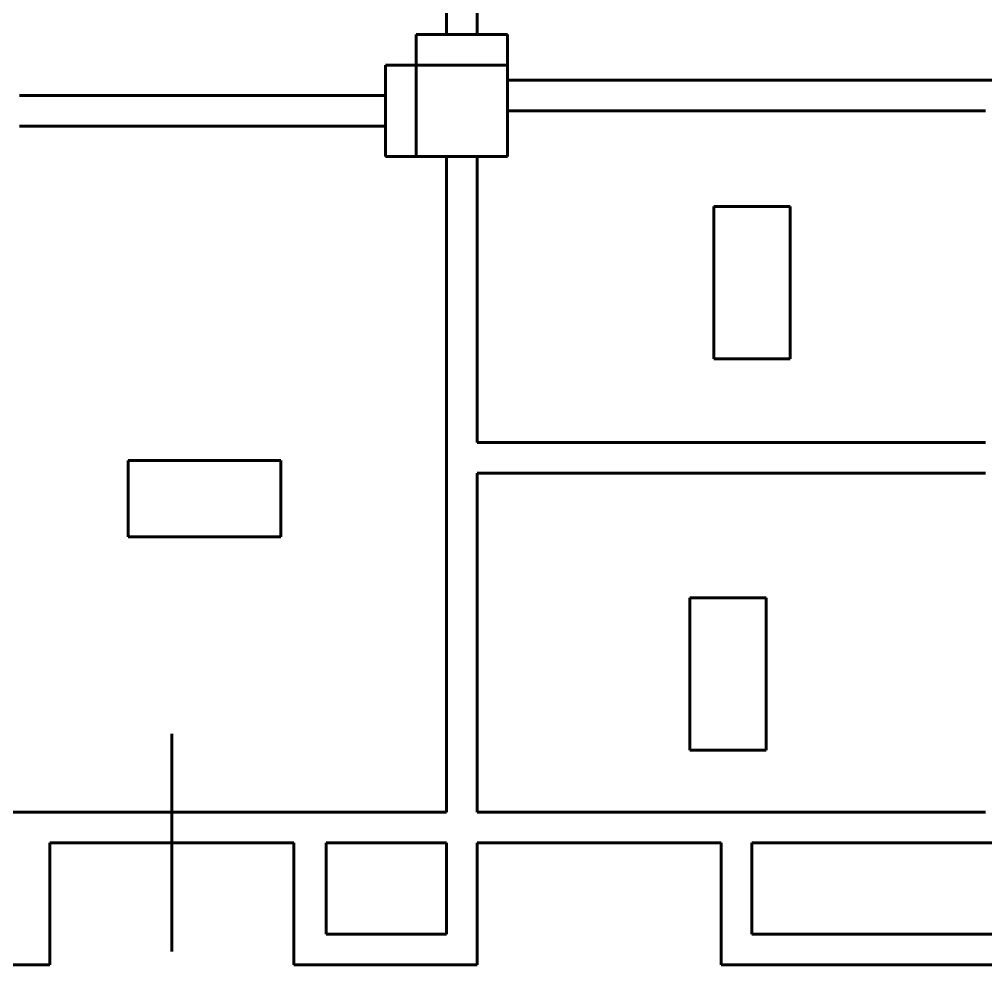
# Model space of a CAD drawing. Extents: x 0 to 297, y 0 to 292.
# Drawn here: x 196.64 to 212.48, y 98.77 to 114.27 of the extents above; entities that cross this region are included whole.
import ezdxf

# ---------------------------------------------------------------- set-up
doc = ezdxf.new("R2010")
doc.units = 0
doc.header["$MEASUREMENT"] = 0
doc.linetypes.add('K5LT_BASIC', pattern=[0])
doc.layers.add('Системный слой', color=7, linetype='Continuous')

# ---------------------------------------------------------------- blocks, each defined once
blk = doc.blocks.new('*U')
at = {"layer": 'Системный слой', "linetype": 'K5LT_BASIC', "lineweight": 60}
for p, q in [((204.642, 114.019), (203.142, 114.019)), ((203.142, 114.019), (203.142, 112.019)), ((204.642, 112.019), (204.642, 114.019)), ((203.142, 112.019), (204.642, 112.019)), ((209.273, 111.202), (208.023, 111.202)), ((208.023, 111.202), (208.023, 108.702)), ((209.273, 108.702), (209.273, 111.202)), ((208.023, 108.702), (209.273, 108.702)), ((200.925, 107.035), (198.425, 107.035)), ((198.425, 107.035), (198.425, 105.785)), ((200.925, 105.785), (200.925, 107.035)), ((198.425, 105.785), (200.925, 105.785)), ((208.876, 104.786), (207.626, 104.786)), ((207.626, 104.786), (207.626, 102.286)), ((208.876, 102.286), (208.876, 104.786)), ((207.626, 102.286), (208.876, 102.286))]:
    blk.add_line(p, q, dxfattribs=at)

msp = doc.modelspace()

# ---------------------------------------------------------------- linework, layer by layer
at = {"layer": 'Системный слой', "linetype": 'K5LT_BASIC', "lineweight": 60}
for p, q in [((203.642, 114.019), (203.642, 119.519)), ((204.142, 119.519), (204.142, 114.019)), ((203.142, 114.019), (204.642, 114.019)), ((203.142, 114.019), (203.142, 112.019)), ((204.642, 114.019), (203.642, 114.019)), ((204.641, 113.519), (204.642, 114.019)), ((204.642, 114.019), (204.642, 112.019)), ((204.642, 112.019), (204.642, 114.019)), ((202.642, 113.519), (202.642, 112.019)), ((202.642, 113.519), (204.642, 113.519)), ((204.642, 113.519), (204.642, 112.019)), ((204.641, 113.269), (218.641, 113.269)), ((196.642, 113.019), (202.642, 113.019)), ((204.642, 112.769), (212.475, 112.769)), ((202.642, 112.519), (196.642, 112.519)), ((202.642, 112.019), (204.642, 112.019)), ((204.642, 112.019), (203.142, 112.019)), ((203.892, 112.019), (203.142, 112.019)), ((203.642, 101.269), (203.642, 112.019)), ((204.142, 107.328), (204.142, 112.019)), ((204.142, 107.328), (212.475, 107.328)), ((204.142, 101.269), (204.142, 106.828)), ((204.142, 106.828), (212.475, 106.828)), ((199.142, 102.555), (199.142, 98.983)), ((197.142, 101.269), (195.892, 101.269)), ((197.142, 101.269), (203.642, 101.269)), ((204.142, 101.269), (212.475, 101.269)), ((197.142, 100.769), (197.142, 98.769)), ((201.142, 100.769), (197.142, 100.769)), ((201.142, 100.769), (201.142, 98.769)), ((201.672, 99.269), (201.672, 100.769)), ((203.642, 100.769), (201.672, 100.769)), ((203.642, 99.269), (203.642, 100.769)), ((204.142, 100.769), (204.142, 98.769)), ((208.142, 100.769), (204.142, 100.769)), ((208.142, 100.769), (208.142, 98.769)), ((208.642, 99.269), (208.642, 100.769)), ((208.642, 100.769), (219.142, 100.769)), ((201.672, 99.269), (203.642, 99.269)), ((203.642, 99.269), (201.672, 99.269)), ((208.642, 99.269), (220.642, 99.269)), ((220.642, 99.269), (208.642, 99.269)), ((193.142, 98.769), (197.142, 98.769)), ((204.142, 98.769), (201.142, 98.769)), ((221.142, 98.769), (208.142, 98.769))]:
    msp.add_line(p, q, dxfattribs=at)

# ---------------------------------------------------------------- block references
at = {"layer": 'Системный слой'}
msp.add_blockref('*U', (0, 0), dxfattribs=at)
msp.add_blockref('*U', (0, 0), dxfattribs=at)
msp.add_blockref('*U', (0, 0), dxfattribs=at)
msp.add_blockref('*U', (0, 0), dxfattribs=at)
msp.add_blockref('*U', (0, 0), dxfattribs=at)
msp.add_blockref('*U', (0, 0), dxfattribs=at)
msp.add_blockref('*U', (0, 0), dxfattribs=at)
msp.add_blockref('*U', (0, 0), dxfattribs=at)
msp.add_blockref('*U', (0, 0), dxfattribs=at)
msp.add_blockref('*U', (0, 0), dxfattribs=at)
msp.add_blockref('*U', (0, 0), dxfattribs=at)
msp.add_blockref('*U', (0, 0), dxfattribs=at)
msp.add_blockref('*U', (0, 0), dxfattribs=at)
msp.add_blockref('*U', (0, 0), dxfattribs=at)
msp.add_blockref('*U', (0, 0), dxfattribs=at)
msp.add_blockref('*U', (0, 0), dxfattribs=at)
msp.add_blockref('*U', (0, 0), dxfattribs=at)
msp.add_blockref('*U', (0, 0), dxfattribs=at)
msp.add_blockref('*U', (0, 0), dxfattribs=at)
msp.add_blockref('*U', (0, 0), dxfattribs=at)
msp.add_blockref('*U', (0, 0), dxfattribs=at)
msp.add_blockref('*U', (0, 0), dxfattribs=at)
msp.add_blockref('*U', (0, 0), dxfattribs=at)
msp.add_blockref('*U', (0, 0), dxfattribs=at)
msp.add_blockref('*U', (0, 0), dxfattribs=at)
msp.add_blockref('*U', (0, 0), dxfattribs=at)
msp.add_blockref('*U', (0, 0), dxfattribs=at)
msp.add_blockref('*U', (0, 0), dxfattribs=at)
msp.add_blockref('*U', (0, 0), dxfattribs=at)
msp.add_blockref('*U', (0, 0), dxfattribs=at)
msp.add_blockref('*U', (0, 0), dxfattribs=at)
msp.add_blockref('*U', (0, 0), dxfattribs=at)
msp.add_blockref('*U', (0, 0), dxfattribs=at)
msp.add_blockref('*U', (0, 0), dxfattribs=at)
msp.add_blockref('*U', (0, 0), dxfattribs=at)
msp.add_blockref('*U', (0, 0), dxfattribs=at)
msp.add_blockref('*U', (0, 0), dxfattribs=at)
msp.add_blockref('*U', (0, 0), dxfattribs=at)
msp.add_blockref('*U', (0, 0), dxfattribs=at)
msp.add_blockref('*U', (0, 0), dxfattribs=at)
msp.add_blockref('*U', (0, 0), dxfattribs=at)
msp.add_blockref('*U', (0, 0), dxfattribs=at)
msp.add_blockref('*U', (0, 0), dxfattribs=at)
msp.add_blockref('*U', (0, 0), dxfattribs=at)
msp.add_blockref('*U', (0, 0), dxfattribs=at)
msp.add_blockref('*U', (0, 0), dxfattribs=at)
msp.add_blockref('*U', (0, 0), dxfattribs=at)
msp.add_blockref('*U', (0, 0), dxfattribs=at)
msp.add_blockref('*U', (0, 0), dxfattribs=at)
msp.add_blockref('*U', (0, 0), dxfattribs=at)
msp.add_blockref('*U', (0, 0), dxfattribs=at)
msp.add_blockref('*U', (0, 0), dxfattribs=at)
msp.add_blockref('*U', (0, 0), dxfattribs=at)
msp.add_blockref('*U', (0, 0), dxfattribs=at)
msp.add_blockref('*U', (0, 0), dxfattribs=at)
msp.add_blockref('*U', (0, 0), dxfattribs=at)
msp.add_blockref('*U', (0, 0), dxfattribs=at)
msp.add_blockref('*U', (0, 0), dxfattribs=at)
msp.add_blockref('*U', (0, 0), dxfattribs=at)
msp.add_blockref('*U', (0, 0), dxfattribs=at)
msp.add_blockref('*U', (0, 0), dxfattribs=at)
msp.add_blockref('*U', (0, 0), dxfattribs=at)
msp.add_blockref('*U', (0, 0), dxfattribs=at)
msp.add_blockref('*U', (0, 0), dxfattribs=at)
msp.add_blockref('*U', (0, 0), dxfattribs=at)
msp.add_blockref('*U', (0, 0), dxfattribs=at)
msp.add_blockref('*U', (0, 0), dxfattribs=at)
msp.add_blockref('*U', (0, 0), dxfattribs=at)
msp.add_blockref('*U', (0, 0), dxfattribs=at)
msp.add_blockref('*U', (0, 0), dxfattribs=at)
msp.add_blockref('*U', (0, 0), dxfattribs=at)
msp.add_blockref('*U', (0, 0), dxfattribs=at)
msp.add_blockref('*U', (0, 0), dxfattribs=at)
msp.add_blockref('*U', (0, 0), dxfattribs=at)
msp.add_blockref('*U', (0, 0), dxfattribs=at)
msp.add_blockref('*U', (0, 0), dxfattribs=at)
msp.add_blockref('*U', (0, 0), dxfattribs=at)
msp.add_blockref('*U', (0, 0), dxfattribs=at)
msp.add_blockref('*U', (0, 0), dxfattribs=at)
msp.add_blockref('*U', (0, 0), dxfattribs=at)
msp.add_blockref('*U', (0, 0), dxfattribs=at)
msp.add_blockref('*U', (0, 0), dxfattribs=at)
msp.add_blockref('*U', (0, 0), dxfattribs=at)
msp.add_blockref('*U', (0, 0), dxfattribs=at)
msp.add_blockref('*U', (0, 0), dxfattribs=at)
msp.add_blockref('*U', (0, 0), dxfattribs=at)
msp.add_blockref('*U', (0, 0), dxfattribs=at)
msp.add_blockref('*U', (0, 0), dxfattribs=at)
msp.add_blockref('*U', (0, 0), dxfattribs=at)
msp.add_blockref('*U', (0, 0), dxfattribs=at)
msp.add_blockref('*U', (0, 0), dxfattribs=at)
msp.add_blockref('*U', (0, 0), dxfattribs=at)
msp.add_blockref('*U', (0, 0), dxfattribs=at)
msp.add_blockref('*U', (0, 0), dxfattribs=at)
msp.add_blockref('*U', (0, 0), dxfattribs=at)
msp.add_blockref('*U', (0, 0), dxfattribs=at)
msp.add_blockref('*U', (0, 0), dxfattribs=at)
msp.add_blockref('*U', (0, 0), dxfattribs=at)
msp.add_blockref('*U', (0, 0), dxfattribs=at)
msp.add_blockref('*U', (0, 0), dxfattribs=at)
msp.add_blockref('*U', (0, 0), dxfattribs=at)
msp.add_blockref('*U', (0, 0), dxfattribs=at)
msp.add_blockref('*U', (0, 0), dxfattribs=at)
msp.add_blockref('*U', (0, 0), dxfattribs=at)
msp.add_blockref('*U', (0, 0), dxfattribs=at)
msp.add_blockref('*U', (0, 0), dxfattribs=at)
msp.add_blockref('*U', (0, 0), dxfattribs=at)
msp.add_blockref('*U', (0, 0), dxfattribs=at)
msp.add_blockref('*U', (0, 0), dxfattribs=at)
msp.add_blockref('*U', (0, 0), dxfattribs=at)
msp.add_blockref('*U', (0, 0), dxfattribs=at)
msp.add_blockref('*U', (0, 0), dxfattribs=at)
msp.add_blockref('*U', (0, 0), dxfattribs=at)
msp.add_blockref('*U', (0, 0), dxfattribs=at)
msp.add_blockref('*U', (0, 0), dxfattribs=at)
msp.add_blockref('*U', (0, 0), dxfattribs=at)
msp.add_blockref('*U', (0, 0), dxfattribs=at)
msp.add_blockref('*U', (0, 0), dxfattribs=at)
msp.add_blockref('*U', (0, 0), dxfattribs=at)
msp.add_blockref('*U', (0, 0), dxfattribs=at)
msp.add_blockref('*U', (0, 0), dxfattribs=at)
msp.add_blockref('*U', (0, 0), dxfattribs=at)
msp.add_blockref('*U', (0, 0), dxfattribs=at)
msp.add_blockref('*U', (0, 0), dxfattribs=at)
msp.add_blockref('*U', (0, 0), dxfattribs=at)
msp.add_blockref('*U', (0, 0), dxfattribs=at)
msp.add_blockref('*U', (0, 0), dxfattribs=at)
msp.add_blockref('*U', (0, 0), dxfattribs=at)
msp.add_blockref('*U', (0, 0), dxfattribs=at)
msp.add_blockref('*U', (0, 0), dxfattribs=at)
msp.add_blockref('*U', (0, 0), dxfattribs=at)
msp.add_blockref('*U', (0, 0), dxfattribs=at)
msp.add_blockref('*U', (0, 0), dxfattribs=at)
msp.add_blockref('*U', (0, 0), dxfattribs=at)
msp.add_blockref('*U', (0, 0), dxfattribs=at)
msp.add_blockref('*U', (0, 0), dxfattribs=at)
msp.add_blockref('*U', (0, 0), dxfattribs=at)
msp.add_blockref('*U', (0, 0), dxfattribs=at)
msp.add_blockref('*U', (0, 0), dxfattribs=at)
msp.add_blockref('*U', (0, 0), dxfattribs=at)
msp.add_blockref('*U', (0, 0), dxfattribs=at)
msp.add_blockref('*U', (0, 0), dxfattribs=at)
msp.add_blockref('*U', (0, 0), dxfattribs=at)
msp.add_blockref('*U', (0, 0), dxfattribs=at)
msp.add_blockref('*U', (0, 0), dxfattribs=at)
msp.add_blockref('*U', (0, 0), dxfattribs=at)
msp.add_blockref('*U', (0, 0), dxfattribs=at)
msp.add_blockref('*U', (0, 0), dxfattribs=at)
msp.add_blockref('*U', (0, 0), dxfattribs=at)
msp.add_blockref('*U', (0, 0), dxfattribs=at)
msp.add_blockref('*U', (0, 0), dxfattribs=at)
msp.add_blockref('*U', (0, 0), dxfattribs=at)
msp.add_blockref('*U', (0, 0), dxfattribs=at)
msp.add_blockref('*U', (0, 0), dxfattribs=at)
msp.add_blockref('*U', (0, 0), dxfattribs=at)
msp.add_blockref('*U', (0, 0), dxfattribs=at)
msp.add_blockref('*U', (0, 0), dxfattribs=at)
msp.add_blockref('*U', (0, 0), dxfattribs=at)
msp.add_blockref('*U', (0, 0), dxfattribs=at)
msp.add_blockref('*U', (0, 0), dxfattribs=at)
msp.add_blockref('*U', (0, 0), dxfattribs=at)
msp.add_blockref('*U', (0, 0), dxfattribs=at)
msp.add_blockref('*U', (0, 0), dxfattribs=at)
msp.add_blockref('*U', (0, 0), dxfattribs=at)
msp.add_blockref('*U', (0, 0), dxfattribs=at)
msp.add_blockref('*U', (0, 0), dxfattribs=at)
msp.add_blockref('*U', (0, 0), dxfattribs=at)
msp.add_blockref('*U', (0, 0), dxfattribs=at)
msp.add_blockref('*U', (0, 0), dxfattribs=at)
msp.add_blockref('*U', (0, 0), dxfattribs=at)
msp.add_blockref('*U', (0, 0), dxfattribs=at)
msp.add_blockref('*U', (0, 0), dxfattribs=at)
msp.add_blockref('*U', (0, 0), dxfattribs=at)
msp.add_blockref('*U', (0, 0), dxfattribs=at)
msp.add_blockref('*U', (0, 0), dxfattribs=at)
msp.add_blockref('*U', (0, 0), dxfattribs=at)
msp.add_blockref('*U', (0, 0), dxfattribs=at)
msp.add_blockref('*U', (0, 0), dxfattribs=at)
msp.add_blockref('*U', (0, 0), dxfattribs=at)
msp.add_blockref('*U', (0, 0), dxfattribs=at)
msp.add_blockref('*U', (0, 0), dxfattribs=at)
msp.add_blockref('*U', (0, 0), dxfattribs=at)
msp.add_blockref('*U', (0, 0), dxfattribs=at)
msp.add_blockref('*U', (0, 0), dxfattribs=at)
msp.add_blockref('*U', (0, 0), dxfattribs=at)
msp.add_blockref('*U', (0, 0), dxfattribs=at)
msp.add_blockref('*U', (0, 0), dxfattribs=at)
msp.add_blockref('*U', (0, 0), dxfattribs=at)
msp.add_blockref('*U', (0, 0), dxfattribs=at)
msp.add_blockref('*U', (0, 0), dxfattribs=at)
msp.add_blockref('*U', (0, 0), dxfattribs=at)
msp.add_blockref('*U', (0, 0), dxfattribs=at)
msp.add_blockref('*U', (0, 0), dxfattribs=at)
msp.add_blockref('*U', (0, 0), dxfattribs=at)
msp.add_blockref('*U', (0, 0), dxfattribs=at)
msp.add_blockref('*U', (0, 0), dxfattribs=at)
msp.add_blockref('*U', (0, 0), dxfattribs=at)
msp.add_blockref('*U', (0, 0), dxfattribs=at)
msp.add_blockref('*U', (0, 0), dxfattribs=at)
msp.add_blockref('*U', (0, 0), dxfattribs=at)
msp.add_blockref('*U', (0, 0), dxfattribs=at)
msp.add_blockref('*U', (0, 0), dxfattribs=at)
msp.add_blockref('*U', (0, 0), dxfattribs=at)
msp.add_blockref('*U', (0, 0), dxfattribs=at)
msp.add_blockref('*U', (0, 0), dxfattribs=at)
msp.add_blockref('*U', (0, 0), dxfattribs=at)
msp.add_blockref('*U', (0, 0), dxfattribs=at)
msp.add_blockref('*U', (0, 0), dxfattribs=at)
msp.add_blockref('*U', (0, 0), dxfattribs=at)
msp.add_blockref('*U', (0, 0), dxfattribs=at)
msp.add_blockref('*U', (0, 0), dxfattribs=at)
msp.add_blockref('*U', (0, 0), dxfattribs=at)
msp.add_blockref('*U', (0, 0), dxfattribs=at)
msp.add_blockref('*U', (0, 0), dxfattribs=at)
msp.add_blockref('*U', (0, 0), dxfattribs=at)
msp.add_blockref('*U', (0, 0), dxfattribs=at)
msp.add_blockref('*U', (0, 0), dxfattribs=at)
msp.add_blockref('*U', (0, 0), dxfattribs=at)
msp.add_blockref('*U', (0, 0), dxfattribs=at)
msp.add_blockref('*U', (0, 0), dxfattribs=at)
msp.add_blockref('*U', (0, 0), dxfattribs=at)
msp.add_blockref('*U', (0, 0), dxfattribs=at)
msp.add_blockref('*U', (0, 0), dxfattribs=at)
msp.add_blockref('*U', (0, 0), dxfattribs=at)
msp.add_blockref('*U', (0, 0), dxfattribs=at)
msp.add_blockref('*U', (0, 0), dxfattribs=at)
msp.add_blockref('*U', (0, 0), dxfattribs=at)
msp.add_blockref('*U', (0, 0), dxfattribs=at)
msp.add_blockref('*U', (0, 0), dxfattribs=at)
msp.add_blockref('*U', (0, 0), dxfattribs=at)
msp.add_blockref('*U', (0, 0), dxfattribs=at)
msp.add_blockref('*U', (0, 0), dxfattribs=at)
msp.add_blockref('*U', (0, 0), dxfattribs=at)
msp.add_blockref('*U', (0, 0), dxfattribs=at)
msp.add_blockref('*U', (0, 0), dxfattribs=at)
msp.add_blockref('*U', (0, 0), dxfattribs=at)
msp.add_blockref('*U', (0, 0), dxfattribs=at)
msp.add_blockref('*U', (0, 0), dxfattribs=at)
msp.add_blockref('*U', (0, 0), dxfattribs=at)
msp.add_blockref('*U', (0, 0), dxfattribs=at)
msp.add_blockref('*U', (0, 0), dxfattribs=at)
msp.add_blockref('*U', (0, 0), dxfattribs=at)
msp.add_blockref('*U', (0, 0), dxfattribs=at)
msp.add_blockref('*U', (0, 0), dxfattribs=at)
msp.add_blockref('*U', (0, 0), dxfattribs=at)
msp.add_blockref('*U', (0, 0), dxfattribs=at)
msp.add_blockref('*U', (0, 0), dxfattribs=at)
msp.add_blockref('*U', (0, 0), dxfattribs=at)
msp.add_blockref('*U', (0, 0), dxfattribs=at)
msp.add_blockref('*U', (0, 0), dxfattribs=at)
msp.add_blockref('*U', (0, 0), dxfattribs=at)
msp.add_blockref('*U', (0, 0), dxfattribs=at)
msp.add_blockref('*U', (0, 0), dxfattribs=at)
msp.add_blockref('*U', (0, 0), dxfattribs=at)
msp.add_blockref('*U', (0, 0), dxfattribs=at)
msp.add_blockref('*U', (0, 0), dxfattribs=at)
msp.add_blockref('*U', (0, 0), dxfattribs=at)
msp.add_blockref('*U', (0, 0), dxfattribs=at)
msp.add_blockref('*U', (0, 0), dxfattribs=at)
msp.add_blockref('*U', (0, 0), dxfattribs=at)
msp.add_blockref('*U', (0, 0), dxfattribs=at)
msp.add_blockref('*U', (0, 0), dxfattribs=at)
msp.add_blockref('*U', (0, 0), dxfattribs=at)
msp.add_blockref('*U', (0, 0), dxfattribs=at)
msp.add_blockref('*U', (0, 0), dxfattribs=at)
msp.add_blockref('*U', (0, 0), dxfattribs=at)
msp.add_blockref('*U', (0, 0), dxfattribs=at)
msp.add_blockref('*U', (0, 0), dxfattribs=at)
msp.add_blockref('*U', (0, 0), dxfattribs=at)
msp.add_blockref('*U', (0, 0), dxfattribs=at)
msp.add_blockref('*U', (0, 0), dxfattribs=at)
msp.add_blockref('*U', (0, 0), dxfattribs=at)
msp.add_blockref('*U', (0, 0), dxfattribs=at)
msp.add_blockref('*U', (0, 0), dxfattribs=at)
msp.add_blockref('*U', (0, 0), dxfattribs=at)
msp.add_blockref('*U', (0, 0), dxfattribs=at)
msp.add_blockref('*U', (0, 0), dxfattribs=at)
msp.add_blockref('*U', (0, 0), dxfattribs=at)
msp.add_blockref('*U', (0, 0), dxfattribs=at)
msp.add_blockref('*U', (0, 0), dxfattribs=at)
msp.add_blockref('*U', (0, 0), dxfattribs=at)
msp.add_blockref('*U', (0, 0), dxfattribs=at)
msp.add_blockref('*U', (0, 0), dxfattribs=at)
msp.add_blockref('*U', (0, 0), dxfattribs=at)
msp.add_blockref('*U', (0, 0), dxfattribs=at)
msp.add_blockref('*U', (0, 0), dxfattribs=at)
msp.add_blockref('*U', (0, 0), dxfattribs=at)
msp.add_blockref('*U', (0, 0), dxfattribs=at)
msp.add_blockref('*U', (0, 0), dxfattribs=at)
msp.add_blockref('*U', (0, 0), dxfattribs=at)
msp.add_blockref('*U', (0, 0), dxfattribs=at)
msp.add_blockref('*U', (0, 0), dxfattribs=at)
msp.add_blockref('*U', (0, 0), dxfattribs=at)
msp.add_blockref('*U', (0, 0), dxfattribs=at)
msp.add_blockref('*U', (0, 0), dxfattribs=at)
msp.add_blockref('*U', (0, 0), dxfattribs=at)
msp.add_blockref('*U', (0, 0), dxfattribs=at)
msp.add_blockref('*U', (0, 0), dxfattribs=at)
msp.add_blockref('*U', (0, 0), dxfattribs=at)
msp.add_blockref('*U', (0, 0), dxfattribs=at)
msp.add_blockref('*U', (0, 0), dxfattribs=at)
msp.add_blockref('*U', (0, 0), dxfattribs=at)
msp.add_blockref('*U', (0, 0), dxfattribs=at)
msp.add_blockref('*U', (0, 0), dxfattribs=at)
msp.add_blockref('*U', (0, 0), dxfattribs=at)
msp.add_blockref('*U', (0, 0), dxfattribs=at)
msp.add_blockref('*U', (0, 0), dxfattribs=at)
msp.add_blockref('*U', (0, 0), dxfattribs=at)
msp.add_blockref('*U', (0, 0), dxfattribs=at)
msp.add_blockref('*U', (0, 0), dxfattribs=at)
msp.add_blockref('*U', (0, 0), dxfattribs=at)
msp.add_blockref('*U', (0, 0), dxfattribs=at)
msp.add_blockref('*U', (0, 0), dxfattribs=at)
msp.add_blockref('*U', (0, 0), dxfattribs=at)
msp.add_blockref('*U', (0, 0), dxfattribs=at)
msp.add_blockref('*U', (0, 0), dxfattribs=at)
msp.add_blockref('*U', (0, 0), dxfattribs=at)
msp.add_blockref('*U', (0, 0), dxfattribs=at)
msp.add_blockref('*U', (0, 0), dxfattribs=at)
msp.add_blockref('*U', (0, 0), dxfattribs=at)
msp.add_blockref('*U', (0, 0), dxfattribs=at)
msp.add_blockref('*U', (0, 0), dxfattribs=at)
msp.add_blockref('*U', (0, 0), dxfattribs=at)
msp.add_blockref('*U', (0, 0), dxfattribs=at)
msp.add_blockref('*U', (0, 0), dxfattribs=at)
msp.add_blockref('*U', (0, 0), dxfattribs=at)
msp.add_blockref('*U', (0, 0), dxfattribs=at)
msp.add_blockref('*U', (0, 0), dxfattribs=at)
msp.add_blockref('*U', (0, 0), dxfattribs=at)
msp.add_blockref('*U', (0, 0), dxfattribs=at)
msp.add_blockref('*U', (0, 0), dxfattribs=at)
msp.add_blockref('*U', (0, 0), dxfattribs=at)
msp.add_blockref('*U', (0, 0), dxfattribs=at)
msp.add_blockref('*U', (0, 0), dxfattribs=at)
msp.add_blockref('*U', (0, 0), dxfattribs=at)
msp.add_blockref('*U', (0, 0), dxfattribs=at)
msp.add_blockref('*U', (0, 0), dxfattribs=at)
msp.add_blockref('*U', (0, 0), dxfattribs=at)
msp.add_blockref('*U', (0, 0), dxfattribs=at)
msp.add_blockref('*U', (0, 0), dxfattribs=at)
msp.add_blockref('*U', (0, 0), dxfattribs=at)
msp.add_blockref('*U', (0, 0), dxfattribs=at)
msp.add_blockref('*U', (0, 0), dxfattribs=at)
msp.add_blockref('*U', (0, 0), dxfattribs=at)
msp.add_blockref('*U', (0, 0), dxfattribs=at)
msp.add_blockref('*U', (0, 0), dxfattribs=at)
msp.add_blockref('*U', (0, 0), dxfattribs=at)
msp.add_blockref('*U', (0, 0), dxfattribs=at)
msp.add_blockref('*U', (0, 0), dxfattribs=at)
msp.add_blockref('*U', (0, 0), dxfattribs=at)
msp.add_blockref('*U', (0, 0), dxfattribs=at)
msp.add_blockref('*U', (0, 0), dxfattribs=at)
msp.add_blockref('*U', (0, 0), dxfattribs=at)
msp.add_blockref('*U', (0, 0), dxfattribs=at)
msp.add_blockref('*U', (0, 0), dxfattribs=at)
msp.add_blockref('*U', (0, 0), dxfattribs=at)
msp.add_blockref('*U', (0, 0), dxfattribs=at)
msp.add_blockref('*U', (0, 0), dxfattribs=at)
msp.add_blockref('*U', (0, 0), dxfattribs=at)
msp.add_blockref('*U', (0, 0), dxfattribs=at)
msp.add_blockref('*U', (0, 0), dxfattribs=at)
msp.add_blockref('*U', (0, 0), dxfattribs=at)
msp.add_blockref('*U', (0, 0), dxfattribs=at)
msp.add_blockref('*U', (0, 0), dxfattribs=at)

doc.saveas('drawing.dxf')
